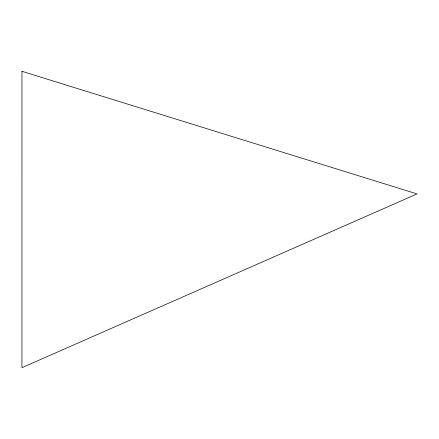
<?xml version="1.0" encoding="UTF-8"?>
<svg xmlns="http://www.w3.org/2000/svg" width="439" height="439" viewBox="0 0 439 439"><rect width="100%" height="100%" fill="white"/><g stroke="black" fill="none" stroke-linecap="round" stroke-linejoin="round"><path stroke-width="0.66" d="M21.961 71.316L21.95 367.684L417.05 193.917L21.961 71.316"/></g></svg>
